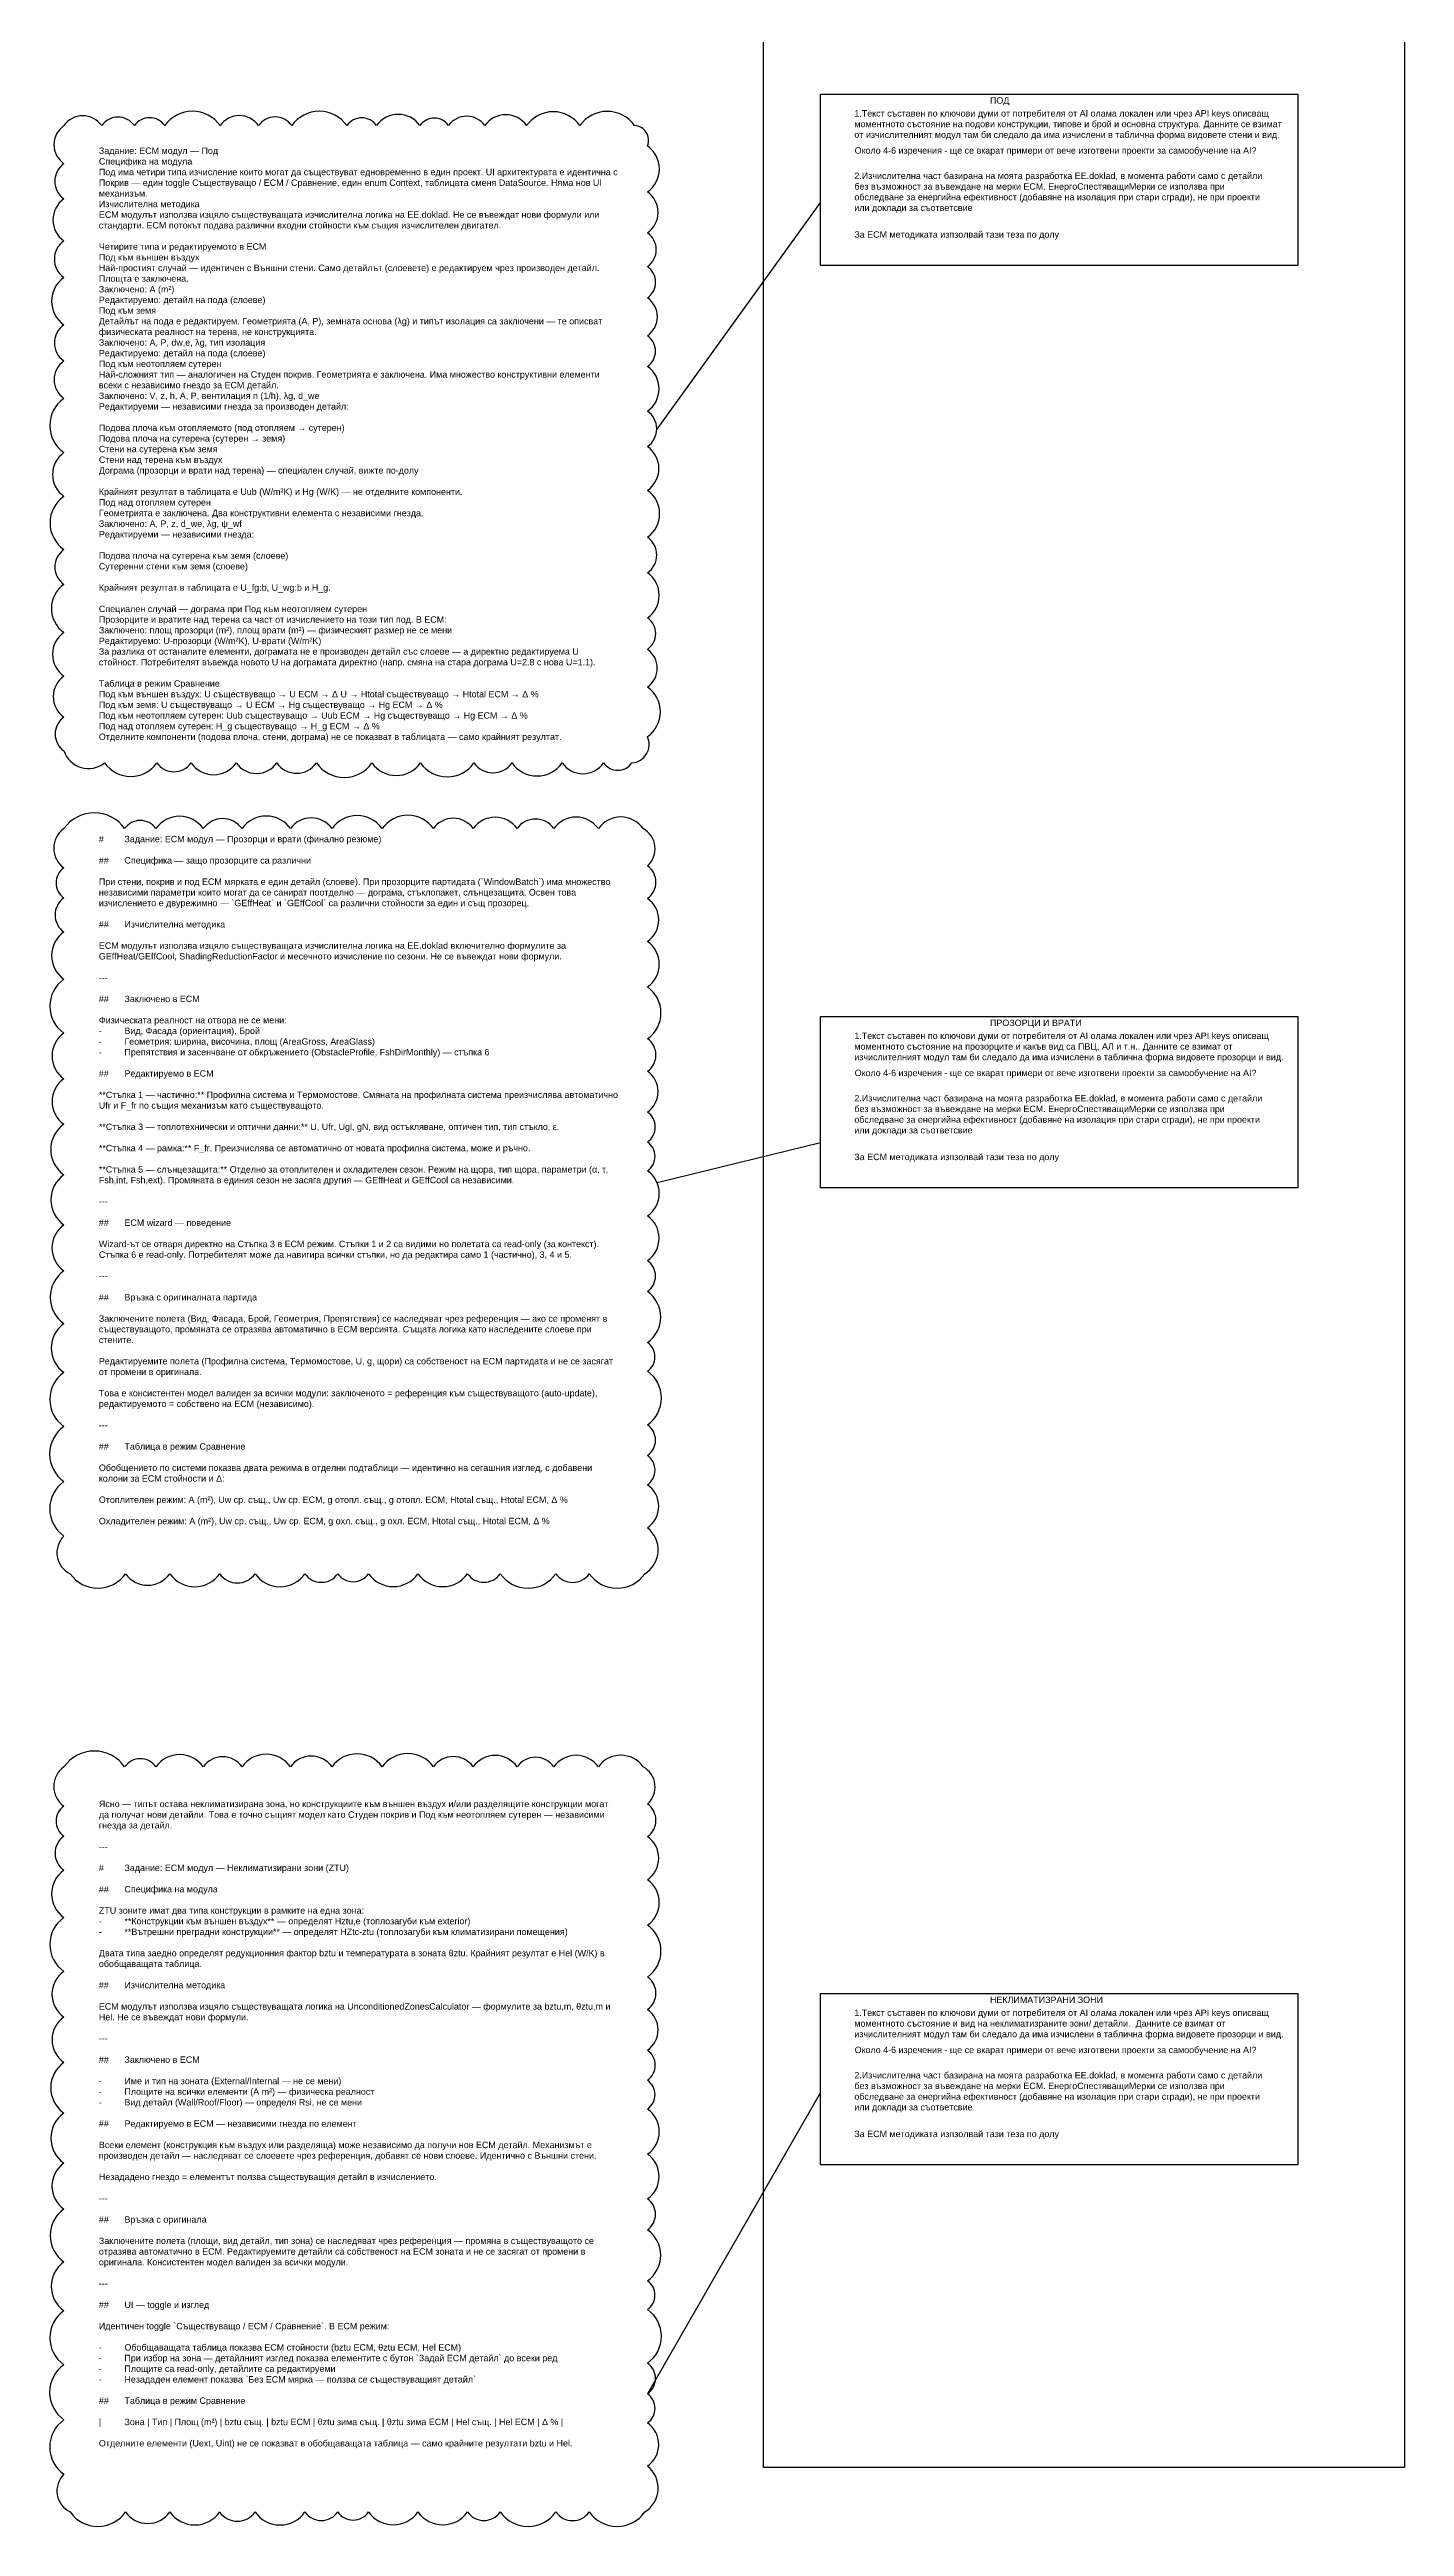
# Model space of a CAD drawing. Header units: inches. Extents: x -17 to 64, y -322 to 26.
# Drawn here: x -15.9 to 26.5, y -185.7 to -108.2 of the extents above; entities that cross this region are included whole.
import ezdxf

# ---------------------------------------------------------------- set-up
doc = ezdxf.new("R2010")
doc.units = ezdxf.units.IN
doc.header["$MEASUREMENT"] = 0
doc.styles.get("Standard").update_dxf_attribs({"font": 'arial.ttf'})

msp = doc.modelspace()

# ---------------------------------------------------------------- linework, layer by layer
for points in [[(6.479, -55.254), (26.526, -55.254), (26.526, -183.812), (6.479, -183.812)], [(8.259, -109.548), (23.188, -109.548), (23.188, -114.907), (8.259, -114.907)], [(8.259, -138.411), (23.188, -138.411), (23.188, -143.77), (8.259, -143.77)], [(8.259, -168.979), (23.188, -168.979), (23.188, -174.338), (8.259, -174.338)]]:
    msp.add_lwpolyline(points, close=True)
for points in [[(-15.409, -110.534, 0.520567), (-15.409, -111.725, 0.520567), (-15.409, -112.825, 0.520567), (-15.409, -114.141, 0.520567), (-15.409, -115.288, 0.520567), (-15.409, -116.768, 0.520567), (-15.409, -117.898, 0.520567), (-15.409, -119.069, 0.520567), (-15.409, -120.767, 0.520567), (-15.409, -122.134, 0.520567), (-15.409, -123.8, 0.520567), (-15.409, -124.888, 0.520567), (-15.409, -126.392, 0.520567), (-15.409, -127.759, 0.520567), (-15.409, -129.042, 0.520567), (-15.409, -130.1, 0.520567), (-14.138, -130.475, 0.520567), (-12.499, -130.475, 0.520567), (-11.432, -130.475, 0.520567), (-10.016, -130.475, 0.520567), (-8.751, -130.475, 0.520567), (-7.507, -130.475, 0.520567), (-5.771, -130.475, 0.520567), (-4.254, -130.475, 0.520567), (-2.581, -130.475, 0.520567), (-1.391, -130.475, 0.520567), (0.179, -130.475, 0.520567), (1.474, -130.475, 0.520567), (2.361, -130.475, 0.520567), (2.847, -129.653, 0.520567), (2.847, -128.101, 0.520567), (2.847, -126.923, 0.520567), (2.847, -125.936, 0.520567), (2.847, -124.528, 0.520567), (2.847, -123.411, 0.520567), (2.847, -121.947, 0.520567), (2.847, -120.576, 0.520567), (2.847, -119.465, 0.520567), (2.847, -118.072, 0.520567), (2.847, -117.108, 0.520567), (2.847, -115.923, 0.520567), (2.847, -114.945, 0.520567), (2.847, -113.888, 0.520567), (2.847, -112.61, 0.520567), (2.847, -111.17, 0.520567), (2.443, -110.534, 0.520567), (0.734, -110.534, 0.520567), (-0.934, -110.534, 0.520567), (-2.242, -110.534, 0.520567), (-3.373, -110.534, 0.520567), (-4.27, -110.534, 0.520567), (-5.625, -110.534, 0.520567), (-6.559, -110.534, 0.520567), (-8.281, -110.534, 0.520567), (-9.319, -110.534, 0.520567), (-10.521, -110.534, 0.520567), (-12.255, -110.534, 0.520567), (-13.202, -110.534, 0.520567), (-14.227, -110.534, 0.520567)], [(-15.409, -132.531, 0.520567), (-15.409, -133.758, 0.520567), (-15.409, -134.699, 0.520567), (-15.409, -135.765, 0.520567), (-15.409, -137.245, 0.520567), (-15.409, -138.929, 0.520567), (-15.409, -140.358, 0.520567), (-15.409, -141.777, 0.520567), (-15.409, -143.362, 0.520567), (-15.409, -144.93, 0.520567), (-15.409, -146.368, 0.520567), (-15.409, -148.019, 0.520567), (-15.409, -149.547, 0.520567), (-15.409, -151.236, 0.520567), (-15.409, -152.961, 0.520567), (-15.409, -154.665, 0.520567), (-15.211, -155.845, 0.520567), (-13.479, -155.845, 0.520567), (-12.095, -155.845, 0.520567), (-10.536, -155.845, 0.520567), (-9.429, -155.845, 0.520567), (-7.867, -155.845, 0.520567), (-6.841, -155.845, 0.520567), (-5.876, -155.845, 0.520567), (-4.332, -155.845, 0.520567), (-2.783, -155.845, 0.520567), (-1.759, -155.845, 0.520567), (-0.019, -155.845, 0.520567), (1.024, -155.845, 0.520567), (2.763, -155.845, 0.520567), (2.847, -154.409, 0.520567), (2.847, -153.059, 0.520567), (2.847, -152.149, 0.520567), (2.847, -151.186, 0.520567), (2.847, -149.511, 0.520567), (2.847, -148.609, 0.520567), (2.847, -147.016, 0.520567), (2.847, -146.047, 0.520567), (2.847, -144.65, 0.520567), (2.847, -143.239, 0.520567), (2.847, -142.334, 0.520567), (2.847, -141.399, 0.520567), (2.847, -140.121, 0.520567), (2.847, -139.107, 0.520567), (2.847, -137.485, 0.520567), (2.847, -136.063, 0.520567), (2.847, -134.712, 0.520567), (2.847, -133.696, 0.520567), (2.709, -132.531, 0.520567), (1.31, -132.531, 0.520567), (-0.081, -132.531, 0.520567), (-1.234, -132.531, 0.520567), (-2.605, -132.531, 0.520567), (-3.85, -132.531, 0.520567), (-5.452, -132.531, 0.520567), (-7.022, -132.531, 0.520567), (-8.321, -132.531, 0.520567), (-9.837, -132.531, 0.520567), (-11.048, -132.531, 0.520567), (-12.53, -132.531, 0.520567), (-13.508, -132.531, 0.520567)], [(-15.409, -161.887, 0.520567), (-15.409, -163.114, 0.520567), (-15.409, -164.056, 0.520567), (-15.409, -165.121, 0.520567), (-15.409, -166.601, 0.520567), (-15.409, -168.285, 0.520567), (-15.409, -169.715, 0.520567), (-15.409, -171.134, 0.520567), (-15.409, -172.719, 0.520567), (-15.409, -174.287, 0.520567), (-15.409, -175.724, 0.520567), (-15.409, -177.376, 0.520567), (-15.409, -178.904, 0.520567), (-15.409, -180.593, 0.520567), (-15.409, -182.318, 0.520567), (-15.409, -184.021, 0.520567), (-15.211, -185.201, 0.520567), (-13.479, -185.201, 0.520567), (-12.095, -185.201, 0.520567), (-10.536, -185.201, 0.520567), (-9.429, -185.201, 0.520567), (-7.867, -185.201, 0.520567), (-6.841, -185.201, 0.520567), (-5.876, -185.201, 0.520567), (-4.332, -185.201, 0.520567), (-2.783, -185.201, 0.520567), (-1.759, -185.201, 0.520567), (-0.019, -185.201, 0.520567), (1.024, -185.201, 0.520567), (2.763, -185.201, 0.520567), (2.847, -183.766, 0.520567), (2.847, -182.416, 0.520567), (2.847, -181.506, 0.520567), (2.847, -180.542, 0.520567), (2.847, -178.867, 0.520567), (2.847, -177.965, 0.520567), (2.847, -176.372, 0.520567), (2.847, -175.403, 0.520567), (2.847, -174.007, 0.520567), (2.847, -172.596, 0.520567), (2.847, -171.69, 0.520567), (2.847, -170.756, 0.520567), (2.847, -169.478, 0.520567), (2.847, -168.463, 0.520567), (2.847, -166.842, 0.520567), (2.847, -165.419, 0.520567), (2.847, -164.068, 0.520567), (2.847, -163.053, 0.520567), (2.709, -161.887, 0.520567), (1.31, -161.887, 0.520567), (-0.081, -161.887, 0.520567), (-1.234, -161.887, 0.520567), (-2.605, -161.887, 0.520567), (-3.85, -161.887, 0.520567), (-5.452, -161.887, 0.520567), (-7.022, -161.887, 0.520567), (-8.321, -161.887, 0.520567), (-9.837, -161.887, 0.520567), (-11.048, -161.887, 0.520567), (-12.53, -161.887, 0.520567), (-13.508, -161.887, 0.520567)]]:
    msp.add_lwpolyline(points, format="xyb", close=True)
for points in [[(8.259, -112.929), (3.136, -120.034)], [(8.259, -142.359), (3.149, -143.617)], [(8.259, -172.08), (2.847, -181.506)]]:
    msp.add_lwpolyline(points)

# ---------------------------------------------------------------- texts
at = {"char_height": 0.2, "attachment_point": 1}
for s, width, heights, insert in [('1.Текст съставен по ключови думи от потребителя от AI олама локален или чрез API keys описващ моментното състояние на подови конструкции, типове и брой и основнa структура. Данните се взимат от изчислителният модул там би следало да има изчислени в таблична форма видовете стени и вид.', 13.64196, [0], (9.318, -110.05)), ('ПОД', 5.43682, [0], (13.56, -109.646)), ('Задание: ЕСМ модул — Под^JСпецифика на модула^JПод има четири типа изчисление които могат да съществуват едновременно в един проект. UI архитектурата е идентична с Покрив — един toggle Съществуващо / ЕСМ / Сравнение, един enum Context, таблицата сменя DataSource. Няма нов UI механизъм.^JИзчислителна методика^JЕСМ модулът използва изцяло съществуващата изчислителна логика на EE.doklad. Не се въвеждат нови формули или стандарти. ЕСМ потокът подава различни входни стойности към същия изчислителен двигател.^J^JЧетирите типа и редактируемото в ЕСМ^JПод към външен въздух^JНай-простият случай — идентичен с Външни стени. Само детайлът (слоевете) е редактируем чрез производен детайл. Площта е заключена.^JЗаключено: A (m²)^JРедактируемо: детайл на пода (слоеве)^JПод към земя^JДетайлът на пода е редактируем. Геометрията (A, P), земната основа (λg) и типът изолация са заключени — те описват физическата реалност на терена, не конструкцията.^JЗаключено: A, P, dw,e, λg, тип изолация^JРедактируемо: детайл на пода (слоеве)^JПод към неотопляем сутерен^JНай-сложният тип — аналогичен на Студен покрив. Геометрията е заключена. Има множество конструктивни елементи всеки с независимо гнездо за ЕСМ детайл.^JЗаключено: V, z, h, A, P, вентилация n (1/h), λg, d_we^JРедактируеми — независими гнезда за производен детайл:^J^JПодова плоча към отопляемото (под отопляем → сутерен)^JПодова плоча на сутерена (сутерен → земя)^JСтени на сутерена към земя^JСтени над терена към въздух^JДограма (прозорци и врати над терена) — специален случай, вижте по-долу^J^JКрайният резултат в таблицата е Uub (W/m²K) и Hg (W/K) — не отделните компоненти.^JПод над отопляем сутерен^JГеометрията е заключена. Два конструктивни елемента с независими гнезда.^JЗаключено: A, P, z, d_we, λg, ψ_wf^JРедактируеми — независими гнезда:^J^JПодова плоча на сутерена към земя (слоеве)^JСутеренни стени към земя (слоеве)^J^JКрайният резултат в таблицата е U_fg:b, U_wg:b и H_g.^J^JСпециален случай — дограма при Под към неотопляем сутерен^JПрозорците и вратите над терена са част от изчислението на този тип под. В ЕСМ:^JЗаключено: площ прозорци (m²), площ врати (m²) — физическият размер не се мени^JРедактируемо: U-прозорци (W/m²K), U-врати (W/m²K)^JЗа разлика от останалите елементи, дограмата не е производен детайл със слоеве — а директно редактируема U стойност. Потребителят въвежда новото U на дограмата директно (напр. смяна на стара дограма U=2.8 с нова U=1.1).^J^JТаблица в режим Сравнение^JПод към външен въздух: U съществуващо → U ЕСМ → Δ U → Htotal съществуващо → Htotal ЕСМ → Δ %^JПод към земя: U съществуващо → U ЕСМ → Hg съществуващо → Hg ЕСМ → Δ %^JПод към неотопляем сутерен: Uub съществуващо → Uub ЕСМ → Hg съществуващо → Hg ЕСМ → Δ %^JПод над отопляем сутерен: H_g съществуващо → H_g ЕСМ → Δ %^JОтделните компоненти (подова плоча, стени, дограма) не се показват в таблицата — само крайният резултат.', 16.25119, [30.43], (-14.315, -111.219)), ('Около 4-6 изречения - ще се вкарат примери от вече изготвени проекти за самообучение на AI?', 11.90817, [0], (9.328, -111.212)), ('2.Изчислителна част базиранa на моята разработка EE.doklad, в момента работи само с детайли без възможност за въвеждане на мерки ЕСМ. ЕнергоСпестяващиМерки се използва при обследване за енергийна ефективност (добавяне на изолация при стари сгради), не при проекти или доклади за съответсвие', 13.08604, [0], (9.318, -112.004)), ('За ЕСМ методиката изпзолвай тази теза по долу', 13.08604, [0], (9.318, -113.841)), ('#^IЗадание: ЕСМ модул — Прозорци и врати (финално резюме)\\P\\P##^IСпецифика — защо прозорците са различни\\P\\PПри стени, покрив и под ЕСМ мярката е един детайл (слоеве). При прозорците партидата (`WindowBatch`) има множество независими параметри които могат да се санират поотделно — дограма, стъклопакет, слънцезащита. Освен това изчислението е двурежимно — `GEffHeat` и `GEffCool` са различни стойности за един и същ прозорец.\\P\\P##^IИзчислителна методика\\P\\PЕСМ модулът използва изцяло съществуващата изчислителна логика на EE.doklad включително формулите за GEffHeat/GEffCool, ShadingReductionFactor и месечното изчисление по сезони. Не се въвеждат нови формули.\\P\\P---\\P\\P##^IЗаключено в ЕСМ\\P\\PФизическата реалност на отвора не се мени:\\P-^IВид, Фасада (ориентация), Брой\\P-^IГеометрия: ширина, височина, площ (AreaGross, AreaGlass)\\P-^IПрепятствия и засенчване от обкръжението (ObstacleProfile, FshDirMonthly) — стъпка 6\\P\\P##^IРедактируемо в ЕСМ\\P\\P**Стъпка 1 — частично:** Профилна система и Термомостове. Смяната на профилната система преизчислява автоматично Ufr и F_fr по същия механизъм като съществуващото.\\P\\P**Стъпка 3 — топлотехнически и оптични данни:** U, Ufr, Ugl, gN, вид остъкляване, оптичен тип, тип стъкло, ε.\\P\\P**Стъпка 4 — рамка:** F_fr. Преизчислява се автоматично от новата профилна система, може и ръчно.\\P\\P**Стъпка 5 — слънцезащита:** Отделно за отоплителен и охладителен сезон. Режим на щора, тип щора, параметри (α, τ, Fsh,int, Fsh,ext). Промяната в единия сезон не засяга другия — GEffHeat и GEffCool са независими.\\P\\P---\\P\\P##^IЕСМ wizard — поведение\\P\\PWizard-ът се отваря директно на Стъпка 3 в ЕСМ режим. Стъпки 1 и 2 са видими но полетата са read-only (за контекст). Стъпка 6 е read-only. Потребителят може да навигира всички стъпки, но да редактира само 1 (частично), 3, 4 и 5.\\P\\P---\\P\\P##^IВръзка с оригиналната партида\\P\\PЗаключените полета (Вид, Фасада, Брой, Геометрия, Препятствия) се наследяват чрез референция — ако се променят в съществуващото, промяната се отразява автоматично в ЕСМ версията. Същата логика като наследените слоеве при стените.\\P\\PРедактируемите полета (Профилна система, Термомостове, U, g, щори) са собственост на ЕСМ партидата и не се засягат от промени в оригинала.\\P\\PТова е консистентен модел валиден за всички модули: заключеното = референция към съществуващото (auto-update), редактируемото = собствено на ЕСМ (независимо).\\P\\P---\\P\\P##^IТаблица в режим Сравнение\\P\\PОбобщението по системи показва двата режима в отделни подтаблици — идентично на сегашния изглед, с добавени колони за ЕСМ стойности и Δ:\\P\\PОтоплителен режим: A (m²), Uw ср. същ., Uw ср. ЕСМ, g отопл. същ., g отопл. ЕСМ, Htotal същ., Htotal ЕСМ, Δ %\\P\\PОхладителен режим: A (m²), Uw ср. същ., Uw ср. ЕСМ, g охл. същ., g охл. ЕСМ, Htotal същ., Htotal ЕСМ, Δ %', 16.25119, [30.43], (-14.315, -132.757)), ('ПРОЗОРЦИ И ВРАТИ', 5.43682, [0], (13.56, -138.508)), ('1.Текст съставен по ключови думи от потребителя от AI олама локален или чрез API keys описващ моментното състояние на прозорците и какъв вид са ПВЦ, АЛ и т.н.. Данните се взимат от изчислителният модул там би следало да има изчислени в таблична форма видовете прозорци и вид.', 13.64196, [0], (9.318, -138.912)), ('Около 4-6 изречения - ще се вкарат примери от вече изготвени проекти за самообучение на AI?', 11.90817, [0], (9.328, -140.074)), ('2.Изчислителна част базиранa на моята разработка EE.doklad, в момента работи само с детайли без възможност за въвеждане на мерки ЕСМ. ЕнергоСпестяващиМерки се използва при обследване за енергийна ефективност (добавяне на изолация при стари сгради), не при проекти или доклади за съответсвие', 13.08604, [0], (9.318, -140.867)), ('За ЕСМ методиката изпзолвай тази теза по долу', 13.08604, [0], (9.318, -142.703)), ('Ясно — типът остава неклиматизирана зона, но конструкциите към външен въздух и/или разделящите конструкции могат да получат нови детайли. Това е точно същият модел като Студен покрив и Под към неотопляем сутерен — независими гнезда за детайл.\\P\\P---\\P\\P#^IЗадание: ЕСМ модул — Неклиматизирани зони (ZTU)\\P\\P##^IСпецифика на модула\\P\\PZTU зоните имат два типа конструкции в рамките на една зона:\\P-^I**Конструкции към външен въздух** — определят Hztu,e (топлозагуби към exterior)\\P-^I**Вътрешни преградни конструкции** — определят HZtc-ztu (топлозагуби към климатизирани помещения)\\P\\PДвата типа заедно определят редукционния фактор bztu и температурата в зоната θztu. Крайният резултат е Hel (W/K) в обобщаващата таблица.\\P\\P##^IИзчислителна методика\\P\\PЕСМ модулът използва изцяло съществуващата логика на UnconditionedZonesCalculator — формулите за bztu,m, θztu,m и Hel. Не се въвеждат нови формули.\\P\\P---\\P\\P##^IЗаключено в ЕСМ\\P\\P-^IИме и тип на зоната (External/Internal — не се мени)\\P-^IПлощите на всички елементи (A m²) — физическа реалност\\P-^IВид детайл (Wall/Roof/Floor) — определя Rsi, не се мени\\P\\P##^IРедактируемо в ЕСМ — независими гнезда по елемент\\P\\PВсеки елемент (конструкция към въздух или разделяща) може независимо да получи нов ЕСМ детайл. Механизмът е производен детайл — наследяват се слоевете чрез референция, добавят се нови слоеве. Идентично с Външни стени.\\P\\PНезададено гнездо = елементът ползва съществуващия детайл в изчислението.\\P\\P---\\P\\P##^IВръзка с оригинала\\P\\PЗаключените полета (площи, вид детайл, тип зона) се наследяват чрез референция — промяна в съществуващото се отразява автоматично в ЕСМ. Редактируемите детайли са собственост на ЕСМ зоната и не се засягат от промени в оригинала. Консистентен модел валиден за всички модули.\\P\\P---\\P\\P##^IUI — toggle и изглед\\P\\PИдентичен toggle `Съществуващо / ЕСМ / Сравнение`. В ЕСМ режим:\\P\\P-^IОбобщаващата таблица показва ЕСМ стойности (bztu ЕСМ, θztu ЕСМ, Hel ЕСМ)\\P-^IПри избор на зона — детайлният изглед показва елементите с бутон `Задай ЕСМ детайл` до всеки ред\\P-^IПлощите са read-only, детайлите са редактируеми\\P-^IНезададен елемент показва `Без ЕСМ мярка — ползва се съществуващият детайл`\\P\\P##^IТаблица в режим Сравнение\\P\\P|^IЗона | Тип | Площ (m²) | bztu същ. | bztu ЕСМ | θztu зима същ. | θztu зима ЕСМ | Hel същ. | Hel ЕСМ | Δ % |\\P\\PОтделните елементи (Uext, Uint) не се показват в обобщаващата таблица — само крайните резултати bztu и Hel.', 16.25119, [30.43], (-14.315, -162.947)), ('1.Текст съставен по ключови думи от потребителя от AI олама локален или чрез API keys описващ моментното състояние и вид на неклиматизраните зони/ детайли.  Данните се взимат от изчислителният модул там би следало да има изчислени в таблична форма видовете прозорци и вид.', 13.64196, [0], (9.318, -169.481)), ('НЕКЛИМАТИЗРАНИ ЗОНИ', 5.43682, [0], (13.56, -169.077)), ('Около 4-6 изречения - ще се вкарат примери от вече изготвени проекти за самообучение на AI?', 11.90817, [0], (9.328, -170.643)), ('2.Изчислителна част базиранa на моята разработка EE.doklad, в момента работи само с детайли без възможност за въвеждане на мерки ЕСМ. ЕнергоСпестяващиМерки се използва при обследване за енергийна ефективност (добавяне на изолация при стари сгради), не при проекти или доклади за съответсвие', 13.08604, [0], (9.318, -171.436)), ('За ЕСМ методиката изпзолвай тази теза по долу', 13.08604, [0], (9.318, -173.272))]:
    msp.add_mtext_dynamic_manual_height_columns(s, width=width, gutter_width=1, heights=heights, dxfattribs=dict(at, insert=insert))

doc.saveas('drawing.dxf')
